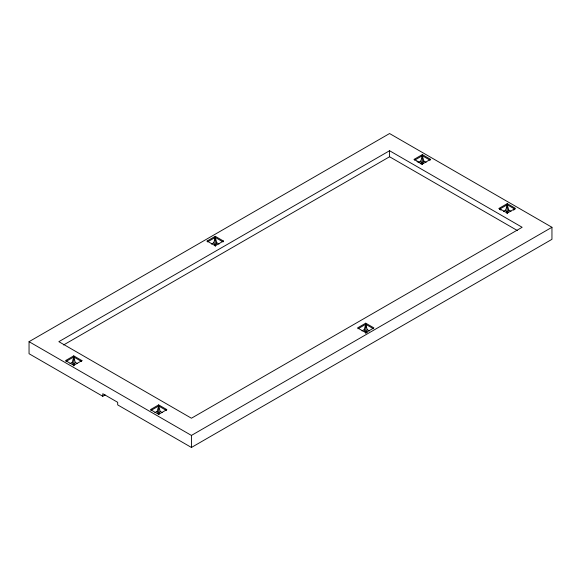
<?xml version="1.0" encoding="UTF-8"?>
<svg xmlns="http://www.w3.org/2000/svg" width="581" height="581" viewBox="0 0 581 581"><rect width="100%" height="100%" fill="white"/><g stroke="black" fill="none" stroke-linecap="round" stroke-linejoin="round"><path stroke-width="0.87" d="M65.994 361.455L73.743 356.988L75.232 362.319L73.743 365.587L72.255 362.319L73.743 356.988L81.493 361.455L81.936 360.598L73.743 355.87L65.551 360.598L73.743 365.326L81.936 360.598M150.907 410.484L158.657 406.01L160.145 411.341L158.657 414.609L157.168 411.341L158.657 406.01L166.406 410.484M213.779 242.764L215.268 237.433L223.017 241.907L223.46 241.042L215.268 236.314L207.076 241.042L207.519 241.907L215.268 237.433L216.757 242.764L215.268 246.032L213.779 242.764L211.542 244.056M357.983 328.773L365.732 324.3L367.221 329.638L365.732 332.906L364.243 329.638L365.732 324.3L373.481 328.773M420.855 161.053L422.343 155.723L430.093 160.196L430.536 159.332L422.343 154.604L414.151 159.332L414.594 160.196L422.343 155.723L423.832 161.053L422.343 164.321L420.855 161.053L418.618 162.346M499.064 208.361L507.257 213.089L515.449 208.361L507.257 203.633L499.064 208.361L499.507 209.218L507.257 204.752L508.745 210.082L507.257 213.35L505.768 210.082L507.257 204.752L515.006 209.218L513.451 210.119M102.793 396.293L29.05 353.72L29.05 341.679L389.568 133.536L551.95 227.28L551.95 239.321L191.432 447.464L117.689 404.892L117.689 402.313L102.793 393.715L102.793 396.293L105.146 394.935M223.46 241.042L215.268 245.778L207.076 241.042M389.568 150.733L58.848 341.679L191.432 418.226L522.152 227.28L389.568 150.733L389.568 156.754L63.561 344.976M70.018 363.612L72.255 362.319M430.536 159.332L422.343 164.067L414.151 159.332M158.657 404.892L150.464 409.62L158.657 414.355L166.849 409.62L158.657 404.892L158.657 414.609M154.931 412.633L157.168 411.341M503.531 211.368L505.768 210.082M365.732 323.181L357.54 327.916L365.732 332.644L373.924 327.916L365.732 323.181L365.732 333.247L367.279 332.354M362.007 330.923L364.243 329.638M29.05 341.679L191.432 435.423L551.95 227.28M423.832 161.053L426.069 162.346M508.745 210.082L510.982 211.368M416.918 161.54L418.473 162.433M420.019 163.326L421.566 164.22M499.507 209.218L501.062 210.119M389.568 156.754L517.446 230.584M216.757 242.764L218.993 244.056M367.221 329.638L369.458 330.923M75.232 362.319L77.469 363.612M160.145 411.341L162.382 412.633M507.257 203.633L507.257 213.692M422.343 154.604L422.343 164.321M215.268 236.314L215.268 246.032M191.432 435.423L191.432 447.464M73.743 355.87L73.743 365.928"/></g></svg>
